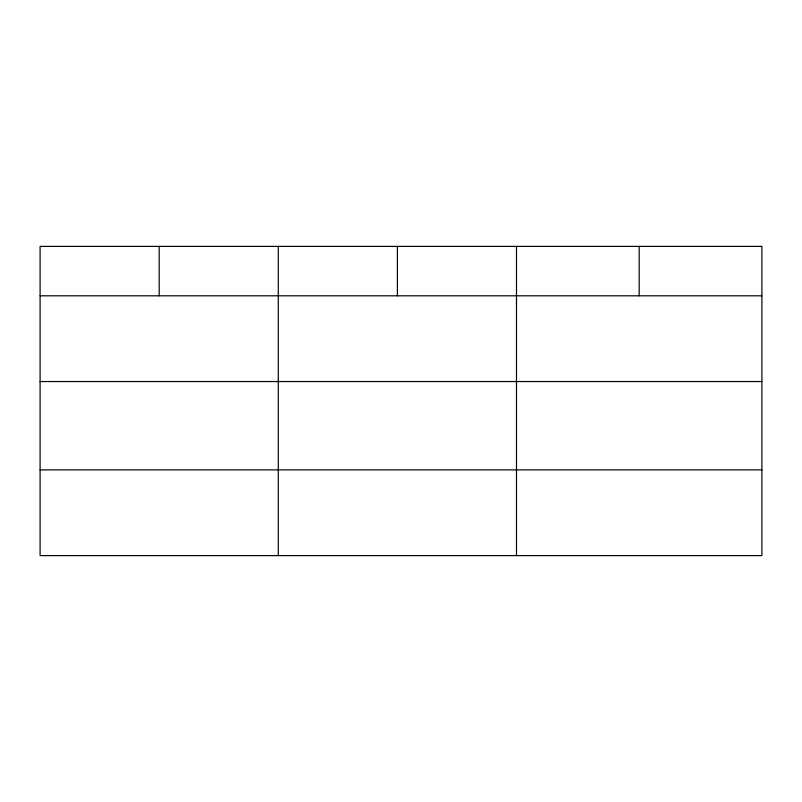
<?xml version="1.0" encoding="UTF-8"?>
<svg xmlns="http://www.w3.org/2000/svg" width="802" height="802" viewBox="0 0 802 802"><rect width="100%" height="100%" fill="white"/><g stroke="black" fill="none" stroke-linecap="round" stroke-linejoin="round"><path stroke-width="1.2" d="M761.9 381.541L761.9 246.394L40.1 246.394L40.1 555.606L761.9 555.606L761.9 381.541L40.1 381.541M40.1 295.808L761.9 295.808M40.1 469.872L761.9 469.872M639.194 246.394L639.194 295.808M516.488 246.394L516.488 555.606M397.391 246.394L397.391 295.808M278.294 246.394L278.294 555.606M159.197 246.394L159.197 295.808"/></g></svg>
